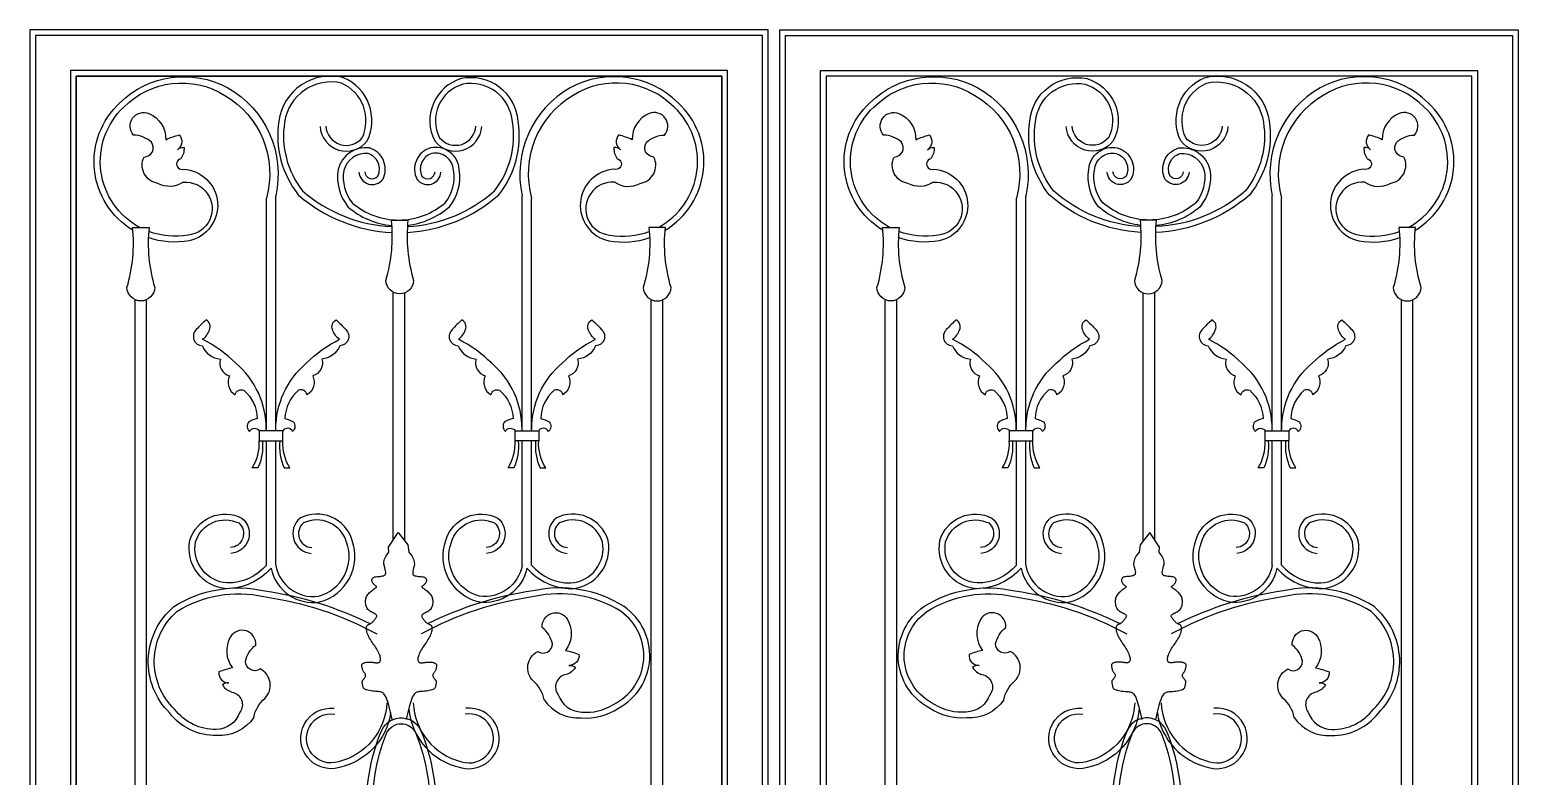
# Model space of a CAD drawing. Header units: metres. Extents: x -3496 to -2216, y 15 to 1915.
# Drawn here: x -3496 to -2216, y 1272 to 1915 of the extents above; entities that cross this region are included whole.
import ezdxf

# ---------------------------------------------------------------- set-up
doc = ezdxf.new("R2010")
doc.units = ezdxf.units.M
for name, color, linetype in [('3', 3, 'Continuous'), ('4', 4, 'Continuous'), ('BH', 3, 'Continuous')]:
    doc.layers.add(name, color=color, linetype=linetype)

msp = doc.modelspace()

# ---------------------------------------------------------------- hatches: boundary and pattern name
at = {"layer": 'BH'}
h = msp.add_hatch(dxfattribs=at)
h.set_pattern_fill('DOTS', scale=100)
h.paths.add_polyline_path([(-3388.33, 1692.82, -0.98), (-3412.18, 1692.82, 0.1), (-3407.36, 1744.49), (-3393.15, 1744.49, 0.1)])
h = msp.add_hatch(dxfattribs=at)
h.set_pattern_fill('DOTS', scale=100)
h.paths.add_polyline_path([(-3165.68, 1698.87, -0.98), (-3189.53, 1698.87, 0.1), (-3184.71, 1750.54), (-3170.5, 1750.54, 0.1)])
h = msp.add_hatch(dxfattribs=at)
h.set_pattern_fill('DOTS', scale=100)
h.paths.add_polyline_path([(-2968.17, 1692.82, 0.98), (-2944.31, 1692.82, -0.1), (-2949.13, 1744.49), (-2963.34, 1744.49, -0.1)])
h = msp.add_hatch(dxfattribs=at)
h.set_pattern_fill('DOTS', scale=100)
h.paths.add_polyline_path([(-2743.33, 1692.82, -0.98), (-2767.18, 1692.82, 0.1), (-2762.36, 1744.49), (-2748.15, 1744.49, 0.1)])
h = msp.add_hatch(dxfattribs=at)
h.set_pattern_fill('DOTS', scale=100)
h.paths.add_polyline_path([(-2545.81, 1698.87, 0.98), (-2521.96, 1698.87, -0.1), (-2526.78, 1750.54), (-2540.99, 1750.54, -0.1)])
h = msp.add_hatch(dxfattribs=at)
h.set_pattern_fill('DOTS', scale=100)
h.paths.add_polyline_path([(-2323.17, 1692.82, 0.98), (-2299.31, 1692.82, -0.1), (-2304.13, 1744.49), (-2318.34, 1744.49, -0.1)])

# ---------------------------------------------------------------- linework, layer by layer
at = {"layer": '3'}
for p, q in [((-3455.75, 1874.59), (-2900.75, 1874.59)), ((-3455.75, 54.59), (-3455.75, 1874.59)), ((-2900.75, 1874.59), (-2900.75, 1220.45)), ((-3292.25, 1569.42), (-3292.25, 1769.64)), ((-3284.25, 1569.42), (-3284.25, 1771.61)), ((-3072.25, 1569.42), (-3072.25, 1771.61)), ((-3064.25, 1569.42), (-3064.25, 1769.64)), ((-2647.25, 1569.42), (-2647.25, 1769.64)), ((-2639.25, 1569.42), (-2639.25, 1771.61)), ((-2427.25, 1569.42), (-2427.25, 1771.61)), ((-2419.25, 1569.42), (-2419.25, 1769.64)), ((-3405.25, 1180.05), (-3405.25, 1681.89)), ((-3395.25, 1179.66), (-3395.25, 1681.9)), ((-3183.25, 1475.31), (-3183.25, 1688.58)), ((-3173.25, 1474.57), (-3173.25, 1687.99)), ((-2961.25, 1239.26), (-2961.25, 1681.9)), ((-2951.25, 1238.1), (-2951.25, 1681.89)), ((-2760.25, 1238.1), (-2760.25, 1681.89)), ((-2750.25, 1239.26), (-2750.25, 1681.9)), ((-2538.25, 1474.57), (-2538.25, 1687.99)), ((-2528.25, 1475.31), (-2528.25, 1688.58)), ((-2316.25, 1179.66), (-2316.25, 1681.9)), ((-2306.25, 1180.05), (-2306.25, 1681.89)), ((-3292.25, 1453.68), (-3292.25, 1560.61)), ((-3284.25, 1453.62), (-3284.25, 1560.61)), ((-3072.25, 1453.62), (-3072.25, 1560.61)), ((-3064.25, 1453.68), (-3064.25, 1560.61)), ((-2647.25, 1453.68), (-2647.25, 1560.61)), ((-2639.25, 1453.62), (-2639.25, 1560.61)), ((-2427.25, 1453.62), (-2427.25, 1560.61)), ((-2419.25, 1453.68), (-2419.25, 1560.61))]:
    msp.add_line(p, q, dxfattribs=at)
for points in [[(-2865.75, 1226.03), (-2865.75, 1909.59), (-3490.75, 1909.59), (-3490.75, 19.59), (-2865.75, 19.59), (-2865.75, 975.55)], [(-2845.75, 1226.03), (-2845.75, 1909.59), (-2220.75, 1909.59), (-2220.75, 19.59), (-2850.75, 19.59)], [(-2895.75, 1226.03), (-2895.75, 1879.59), (-3460.75, 1879.59), (-3460.75, 49.59), (-2895.75, 49.59), (-2895.75, 975.55)], [(-2815.75, 1226.03), (-2815.75, 1879.59), (-2250.75, 1879.59), (-2250.75, 49.59), (-2850.75, 49.59)], [(-3184.14, 1320.8), (-3185.47, 1327.05), (-3186.64, 1331.89), (-3187.66, 1335.53), (-3188.55, 1338.17), (-3189.33, 1340.03), (-3190.01, 1341.3), (-3190.61, 1342.21), (-3191.15, 1342.91), (-3191.66, 1343.46), (-3192.17, 1343.89), (-3192.72, 1344.21), (-3193.33, 1344.45), (-3194.04, 1344.62), (-3194.87, 1344.75), (-3195.86, 1344.87), (-3197.03, 1344.98), (-3198.33, 1345.09), (-3199.72, 1345.22), (-3201.15, 1345.37), (-3202.57, 1345.55), (-3203.92, 1345.76), (-3205.16, 1346.01), (-3206.23, 1346.3), (-3207.09, 1346.65), (-3207.77, 1347.05), (-3208.29, 1347.49), (-3208.67, 1347.96), (-3208.95, 1348.46), (-3209.14, 1348.97), (-3209.28, 1349.51), (-3209.39, 1350.04), (-3209.5, 1350.58), (-3209.6, 1351.11), (-3209.7, 1351.63), (-3209.77, 1352.13), (-3209.83, 1352.6), (-3209.86, 1353.04), (-3209.86, 1353.43), (-3209.83, 1353.78), (-3209.75, 1354.08), (-3209.64, 1354.34), (-3209.5, 1354.57), (-3209.32, 1354.79), (-3209.12, 1355.01), (-3208.89, 1355.24), (-3208.65, 1355.5), (-3208.39, 1355.8), (-3208.11, 1356.15), (-3207.84, 1356.54), (-3207.58, 1356.97), (-3207.34, 1357.42), (-3207.15, 1357.88), (-3207.01, 1358.35), (-3206.94, 1358.81), (-3206.95, 1359.25), (-3207.04, 1359.67), (-3207.22, 1360.07), (-3207.46, 1360.46), (-3207.74, 1360.85), (-3208.05, 1361.24), (-3208.36, 1361.66), (-3208.67, 1362.09), (-3208.96, 1362.56), (-3209.21, 1363.06), (-3209.43, 1363.59), (-3209.6, 1364.14), (-3209.75, 1364.7), (-3209.88, 1365.24), (-3209.97, 1365.77), (-3210.05, 1366.27), (-3210.11, 1366.73), (-3210.16, 1367.13), (-3210.18, 1367.49), (-3210.18, 1367.81), (-3210.13, 1368.09), (-3210.04, 1368.35), (-3209.89, 1368.59), (-3209.68, 1368.81), (-3209.39, 1369.03), (-3209.03, 1369.24), (-3208.6, 1369.45), (-3208.1, 1369.65), (-3207.56, 1369.84), (-3206.97, 1370), (-3206.36, 1370.14), (-3205.72, 1370.25), (-3205.07, 1370.32), (-3204.43, 1370.36), (-3203.78, 1370.36), (-3203.12, 1370.33), (-3202.47, 1370.27), (-3201.8, 1370.19), (-3201.13, 1370.1), (-3200.44, 1370), (-3199.75, 1369.89), (-3199.04, 1369.79), (-3198.33, 1369.7), (-3197.64, 1369.64), (-3196.98, 1369.62), (-3196.35, 1369.67), (-3195.78, 1369.79), (-3195.28, 1370), (-3194.85, 1370.32), (-3194.52, 1370.76), (-3194.29, 1371.31), (-3194.14, 1371.96), (-3194.1, 1372.7), (-3194.14, 1373.52), (-3194.29, 1374.41), (-3194.52, 1375.36), (-3194.85, 1376.36), (-3195.27, 1377.41), (-3195.78, 1378.49), (-3196.36, 1379.59), (-3196.99, 1380.72), (-3197.67, 1381.85), (-3198.39, 1383), (-3199.13, 1384.14), (-3199.89, 1385.28), (-3200.64, 1386.41), (-3201.39, 1387.52), (-3202.11, 1388.63), (-3202.8, 1389.72), (-3203.46, 1390.81), (-3204.06, 1391.9), (-3204.6, 1392.98), (-3205.07, 1394.06), (-3205.47, 1395.13), (-3205.78, 1396.19), (-3206.01, 1397.22), (-3206.15, 1398.19), (-3206.22, 1399.1), (-3206.21, 1399.92), (-3206.11, 1400.64), (-3205.94, 1401.25), (-3205.68, 1401.72), (-3205.36, 1402.09), (-3204.98, 1402.37), (-3204.55, 1402.6), (-3204.09, 1402.78), (-3203.61, 1402.97), (-3203.12, 1403.16), (-3202.63, 1403.4), (-3202.15, 1403.71), (-3201.68, 1404.07), (-3201.22, 1404.48), (-3200.77, 1404.93), (-3200.33, 1405.42), (-3199.89, 1405.93), (-3199.46, 1406.46), (-3199.03, 1407), (-3198.6, 1407.54), (-3198.2, 1408.07), (-3197.85, 1408.6), (-3197.58, 1409.12), (-3197.41, 1409.63), (-3197.38, 1410.11), (-3197.5, 1410.58), (-3197.8, 1411.03), (-3198.3, 1411.45), (-3198.97, 1411.86), (-3199.77, 1412.27), (-3200.65, 1412.7), (-3201.57, 1413.16), (-3202.5, 1413.68), (-3203.39, 1414.25), (-3204.2, 1414.91), (-3204.91, 1415.66), (-3205.49, 1416.48), (-3205.97, 1417.37), (-3206.35, 1418.31), (-3206.63, 1419.28), (-3206.83, 1420.27), (-3206.94, 1421.26), (-3206.98, 1422.25), (-3206.94, 1423.2), (-3206.83, 1424.13), (-3206.65, 1425.04), (-3206.39, 1425.91), (-3206.04, 1426.76), (-3205.61, 1427.59), (-3205.1, 1428.38), (-3204.49, 1429.15), (-3203.8, 1429.89), (-3203.04, 1430.6), (-3202.24, 1431.27), (-3201.44, 1431.9), (-3200.65, 1432.48), (-3199.91, 1433.01), (-3199.23, 1433.49), (-3198.66, 1433.9), (-3198.22, 1434.24), (-3197.89, 1434.53), (-3197.67, 1434.78), (-3197.56, 1434.99), (-3197.55, 1435.19), (-3197.62, 1435.37), (-3197.78, 1435.56), (-3198.01, 1435.77), (-3198.31, 1436), (-3198.66, 1436.26), (-3199.04, 1436.55), (-3199.44, 1436.89), (-3199.85, 1437.27), (-3200.25, 1437.7), (-3200.62, 1438.18), (-3200.95, 1438.72), (-3201.22, 1439.31), (-3201.41, 1439.94), (-3201.51, 1440.59), (-3201.49, 1441.23), (-3201.34, 1441.85), (-3201.03, 1442.41), (-3200.55, 1442.9), (-3199.89, 1443.29), (-3199.02, 1443.57), (-3197.99, 1443.76), (-3196.86, 1443.89), (-3195.68, 1443.99), (-3194.48, 1444.09), (-3193.34, 1444.21), (-3192.29, 1444.39), (-3191.4, 1444.65), (-3190.69, 1445.02), (-3190.17, 1445.52), (-3189.83, 1446.14), (-3189.66, 1446.89), (-3189.64, 1447.78), (-3189.76, 1448.82), (-3190, 1450.01), (-3190.37, 1451.36), (-3190.81, 1452.89), (-3191.13, 1454.63), (-3191.14, 1456.66), (-3190.61, 1459.01), (-3189.34, 1461.75), (-3187.1, 1464.93), (-3187.33, 1469.18), (-3178.88, 1481.86), (-3170.63, 1471.19), (-3169.71, 1464.93), (-3167.18, 1461.75), (-3165.7, 1459.01), (-3165.05, 1456.66), (-3165, 1454.63), (-3165.31, 1452.89), (-3165.74, 1451.36), (-3166.1, 1450.01), (-3166.35, 1448.82), (-3166.47, 1447.78), (-3166.45, 1446.89), (-3166.28, 1446.14), (-3165.94, 1445.52), (-3165.42, 1445.02), (-3164.71, 1444.65), (-3163.82, 1444.39), (-3162.77, 1444.21), (-3161.62, 1444.09), (-3160.43, 1443.99), (-3159.24, 1443.89), (-3158.11, 1443.76), (-3157.09, 1443.57), (-3156.22, 1443.29), (-3155.55, 1442.9), (-3155.08, 1442.41), (-3154.77, 1441.85), (-3154.62, 1441.23), (-3154.6, 1440.59), (-3154.7, 1439.94), (-3154.89, 1439.31), (-3155.16, 1438.72), (-3155.49, 1438.18), (-3155.86, 1437.7), (-3156.26, 1437.27), (-3156.66, 1436.89), (-3157.07, 1436.55), (-3157.45, 1436.26), (-3157.8, 1436), (-3158.1, 1435.77), (-3158.33, 1435.56), (-3158.49, 1435.37), (-3158.56, 1435.19), (-3158.55, 1434.99), (-3158.44, 1434.78), (-3158.22, 1434.53), (-3157.89, 1434.24), (-3157.44, 1433.9), (-3156.87, 1433.49), (-3156.2, 1433.01), (-3155.46, 1432.48), (-3154.67, 1431.9), (-3153.86, 1431.27), (-3153.07, 1430.6), (-3152.31, 1429.89), (-3151.62, 1429.15), (-3151.01, 1428.38), (-3150.49, 1427.59), (-3150.07, 1426.76), (-3149.72, 1425.91), (-3149.46, 1425.04), (-3149.28, 1424.13), (-3149.17, 1423.2), (-3149.13, 1422.25), (-3149.17, 1421.26), (-3149.28, 1420.27), (-3149.47, 1419.28), (-3149.76, 1418.31), (-3150.14, 1417.37), (-3150.62, 1416.48), (-3151.2, 1415.66), (-3151.9, 1414.91), (-3152.72, 1414.25), (-3153.61, 1413.68), (-3154.54, 1413.16), (-3155.46, 1412.7), (-3156.34, 1412.27), (-3157.14, 1411.86), (-3157.81, 1411.45), (-3158.31, 1411.03), (-3158.61, 1410.58), (-3158.73, 1410.11), (-3158.7, 1409.63), (-3158.53, 1409.12), (-3158.26, 1408.6), (-3157.91, 1408.07), (-3157.51, 1407.54), (-3157.08, 1407), (-3156.65, 1406.46), (-3156.21, 1405.93), (-3155.78, 1405.42), (-3155.33, 1404.93), (-3154.89, 1404.48), (-3154.43, 1404.07), (-3153.96, 1403.71), (-3153.48, 1403.4), (-3152.99, 1403.16), (-3152.5, 1402.97), (-3152.02, 1402.78), (-3151.56, 1402.6), (-3151.13, 1402.37), (-3150.75, 1402.09), (-3150.42, 1401.72), (-3150.17, 1401.25), (-3149.99, 1400.64), (-3149.9, 1399.92), (-3149.89, 1399.1), (-3149.95, 1398.19), (-3150.1, 1397.22), (-3150.33, 1396.19), (-3150.64, 1395.13), (-3151.03, 1394.06), (-3151.51, 1392.98), (-3152.05, 1391.9), (-3152.65, 1390.81), (-3153.3, 1389.72), (-3154, 1388.63), (-3154.72, 1387.52), (-3155.47, 1386.41), (-3156.22, 1385.28), (-3156.97, 1384.14), (-3157.72, 1383), (-3158.43, 1381.85), (-3159.12, 1380.72), (-3159.75, 1379.59), (-3160.33, 1378.49), (-3160.83, 1377.41), (-3161.26, 1376.36), (-3161.59, 1375.36), (-3161.82, 1374.41), (-3161.96, 1373.52), (-3162.01, 1372.7), (-3161.96, 1371.96), (-3161.82, 1371.31), (-3161.59, 1370.76), (-3161.26, 1370.32), (-3160.83, 1370), (-3160.33, 1369.79), (-3159.76, 1369.67), (-3159.13, 1369.62), (-3158.47, 1369.64), (-3157.77, 1369.7), (-3157.07, 1369.79), (-3156.36, 1369.89), (-3155.66, 1370), (-3154.98, 1370.1), (-3154.31, 1370.19), (-3153.64, 1370.27), (-3152.98, 1370.33), (-3152.33, 1370.36), (-3151.68, 1370.36), (-3151.03, 1370.32), (-3150.39, 1370.25), (-3149.75, 1370.14), (-3149.14, 1370), (-3148.55, 1369.84), (-3148, 1369.65), (-3147.51, 1369.45), (-3147.08, 1369.24), (-3146.71, 1369.03), (-3146.43, 1368.81), (-3146.22, 1368.59), (-3146.07, 1368.35), (-3145.98, 1368.09), (-3145.93, 1367.81), (-3145.92, 1367.49), (-3145.95, 1367.13), (-3145.99, 1366.73), (-3146.06, 1366.27), (-3146.13, 1365.77), (-3146.23, 1365.24), (-3146.35, 1364.7), (-3146.5, 1364.14), (-3146.68, 1363.59), (-3146.9, 1363.06), (-3147.15, 1362.56), (-3147.43, 1362.09), (-3147.74, 1361.66), (-3148.06, 1361.24), (-3148.37, 1360.85), (-3148.65, 1360.46), (-3148.89, 1360.07), (-3149.06, 1359.67), (-3149.16, 1359.25), (-3149.17, 1358.81), (-3149.1, 1358.35), (-3148.96, 1357.88), (-3148.77, 1357.42), (-3148.53, 1356.97), (-3148.27, 1356.54), (-3148, 1356.15), (-3147.72, 1355.8), (-3147.46, 1355.5), (-3147.21, 1355.24), (-3146.99, 1355.01), (-3146.79, 1354.79), (-3146.61, 1354.57), (-3146.47, 1354.34), (-3146.36, 1354.08), (-3146.28, 1353.78), (-3146.25, 1353.43), (-3146.25, 1353.04), (-3146.28, 1352.6), (-3146.34, 1352.13), (-3146.41, 1351.63), (-3146.5, 1351.11), (-3146.61, 1350.58), (-3146.71, 1350.04), (-3146.83, 1349.51), (-3146.97, 1348.97), (-3147.16, 1348.46), (-3147.43, 1347.96), (-3147.82, 1347.49), (-3148.33, 1347.05), (-3149.01, 1346.65), (-3149.88, 1346.3), (-3150.95, 1346.01), (-3152.19, 1345.76), (-3153.54, 1345.55), (-3154.96, 1345.37), (-3156.39, 1345.22), (-3157.78, 1345.09), (-3159.08, 1344.98), (-3160.25, 1344.87), (-3161.24, 1344.75), (-3162.07, 1344.62), (-3162.78, 1344.45), (-3163.39, 1344.21), (-3163.93, 1343.89), (-3164.45, 1343.46), (-3164.96, 1342.91), (-3165.5, 1342.21), (-3166.1, 1341.3), (-3166.78, 1340.03), (-3167.56, 1338.17), (-3168.45, 1335.53), (-3169.47, 1331.89), (-3170.64, 1327.05), (-3171.97, 1320.8)], [(-2527.36, 1320.8), (-2526.02, 1327.05), (-2524.85, 1331.89), (-2523.83, 1335.53), (-2522.94, 1338.17), (-2522.17, 1340.03), (-2521.49, 1341.3), (-2520.89, 1342.21), (-2520.34, 1342.91), (-2519.83, 1343.46), (-2519.32, 1343.89), (-2518.77, 1344.21), (-2518.16, 1344.45), (-2517.45, 1344.62), (-2516.62, 1344.75), (-2515.63, 1344.87), (-2514.47, 1344.98), (-2513.16, 1345.09), (-2511.77, 1345.22), (-2510.34, 1345.37), (-2508.93, 1345.55), (-2507.57, 1345.76), (-2506.34, 1346.01), (-2505.27, 1346.3), (-2504.4, 1346.65), (-2503.72, 1347.05), (-2503.2, 1347.49), (-2502.82, 1347.96), (-2502.54, 1348.46), (-2502.35, 1348.97), (-2502.21, 1349.51), (-2502.1, 1350.04), (-2501.99, 1350.58), (-2501.89, 1351.11), (-2501.8, 1351.63), (-2501.72, 1352.13), (-2501.66, 1352.6), (-2501.63, 1353.04), (-2501.63, 1353.43), (-2501.67, 1353.78), (-2501.74, 1354.08), (-2501.85, 1354.34), (-2502, 1354.57), (-2502.17, 1354.79), (-2502.37, 1355.01), (-2502.6, 1355.24), (-2502.84, 1355.5), (-2503.11, 1355.8), (-2503.38, 1356.15), (-2503.65, 1356.54), (-2503.92, 1356.97), (-2504.15, 1357.42), (-2504.34, 1357.88), (-2504.48, 1358.35), (-2504.55, 1358.81), (-2504.55, 1359.25), (-2504.45, 1359.67), (-2504.27, 1360.07), (-2504.03, 1360.46), (-2503.75, 1360.85), (-2503.45, 1361.24), (-2503.13, 1361.66), (-2502.82, 1362.09), (-2502.53, 1362.56), (-2502.28, 1363.06), (-2502.07, 1363.59), (-2501.89, 1364.14), (-2501.74, 1364.7), (-2501.62, 1365.24), (-2501.52, 1365.77), (-2501.44, 1366.27), (-2501.38, 1366.73), (-2501.33, 1367.13), (-2501.31, 1367.49), (-2501.32, 1367.81), (-2501.36, 1368.09), (-2501.45, 1368.35), (-2501.6, 1368.59), (-2501.81, 1368.81), (-2502.1, 1369.03), (-2502.46, 1369.24), (-2502.89, 1369.45), (-2503.39, 1369.65), (-2503.93, 1369.84), (-2504.52, 1370), (-2505.14, 1370.14), (-2505.77, 1370.25), (-2506.42, 1370.32), (-2507.07, 1370.36), (-2507.72, 1370.36), (-2508.37, 1370.33), (-2509.03, 1370.27), (-2509.69, 1370.19), (-2510.37, 1370.1), (-2511.05, 1370), (-2511.74, 1369.89), (-2512.45, 1369.79), (-2513.16, 1369.7), (-2513.85, 1369.64), (-2514.52, 1369.62), (-2515.14, 1369.67), (-2515.71, 1369.79), (-2516.22, 1370), (-2516.64, 1370.32), (-2516.97, 1370.76), (-2517.21, 1371.31), (-2517.35, 1371.96), (-2517.4, 1372.7), (-2517.35, 1373.52), (-2517.21, 1374.41), (-2516.97, 1375.36), (-2516.64, 1376.36), (-2516.22, 1377.41), (-2515.71, 1378.49), (-2515.14, 1379.59), (-2514.5, 1380.72), (-2513.82, 1381.85), (-2513.1, 1383), (-2512.36, 1384.14), (-2511.6, 1385.28), (-2510.85, 1386.41), (-2510.11, 1387.52), (-2509.38, 1388.63), (-2508.69, 1389.72), (-2508.03, 1390.81), (-2507.43, 1391.9), (-2506.89, 1392.98), (-2506.42, 1394.06), (-2506.03, 1395.13), (-2505.72, 1396.19), (-2505.49, 1397.22), (-2505.34, 1398.19), (-2505.27, 1399.1), (-2505.28, 1399.92), (-2505.38, 1400.64), (-2505.55, 1401.25), (-2505.81, 1401.72), (-2506.13, 1402.09), (-2506.51, 1402.37), (-2506.94, 1402.6), (-2507.4, 1402.78), (-2507.88, 1402.97), (-2508.37, 1403.16), (-2508.86, 1403.4), (-2509.34, 1403.71), (-2509.81, 1404.07), (-2510.27, 1404.48), (-2510.72, 1404.93), (-2511.16, 1405.42), (-2511.6, 1405.93), (-2512.03, 1406.46), (-2512.46, 1407), (-2512.89, 1407.54), (-2513.29, 1408.07), (-2513.64, 1408.6), (-2513.91, 1409.12), (-2514.08, 1409.63), (-2514.12, 1410.11), (-2514, 1410.58), (-2513.69, 1411.03), (-2513.19, 1411.45), (-2512.52, 1411.86), (-2511.73, 1412.27), (-2510.85, 1412.7), (-2509.92, 1413.16), (-2508.99, 1413.68), (-2508.1, 1414.25), (-2507.29, 1414.91), (-2506.59, 1415.66), (-2506, 1416.48), (-2505.52, 1417.37), (-2505.14, 1418.31), (-2504.86, 1419.28), (-2504.66, 1420.27), (-2504.55, 1421.26), (-2504.52, 1422.25), (-2504.55, 1423.2), (-2504.66, 1424.13), (-2504.84, 1425.04), (-2505.11, 1425.91), (-2505.45, 1426.76), (-2505.88, 1427.59), (-2506.39, 1428.38), (-2507, 1429.15), (-2507.69, 1429.89), (-2508.45, 1430.6), (-2509.25, 1431.27), (-2510.05, 1431.9), (-2510.84, 1432.48), (-2511.59, 1433.01), (-2512.26, 1433.49), (-2512.83, 1433.9), (-2513.28, 1434.24), (-2513.61, 1434.53), (-2513.82, 1434.78), (-2513.93, 1434.99), (-2513.95, 1435.19), (-2513.87, 1435.37), (-2513.71, 1435.56), (-2513.48, 1435.77), (-2513.18, 1436), (-2512.84, 1436.26), (-2512.45, 1436.55), (-2512.05, 1436.89), (-2511.64, 1437.27), (-2511.24, 1437.7), (-2510.87, 1438.18), (-2510.54, 1438.72), (-2510.28, 1439.31), (-2510.08, 1439.94), (-2509.99, 1440.59), (-2510, 1441.23), (-2510.16, 1441.85), (-2510.46, 1442.41), (-2510.94, 1442.9), (-2511.61, 1443.29), (-2512.47, 1443.57), (-2513.5, 1443.76), (-2514.63, 1443.89), (-2515.82, 1443.99), (-2517.01, 1444.09), (-2518.15, 1444.21), (-2519.2, 1444.39), (-2520.1, 1444.65), (-2520.8, 1445.02), (-2521.32, 1445.52), (-2521.66, 1446.14), (-2521.83, 1446.89), (-2521.86, 1447.78), (-2521.74, 1448.82), (-2521.49, 1450.01), (-2521.12, 1451.36), (-2520.69, 1452.89), (-2520.36, 1454.63), (-2520.35, 1456.66), (-2520.88, 1459.01), (-2522.16, 1461.75), (-2524.4, 1464.93), (-2524.16, 1469.18), (-2532.61, 1481.86), (-2540.86, 1471.19), (-2541.78, 1464.93), (-2544.32, 1461.75), (-2545.79, 1459.01), (-2546.44, 1456.66), (-2546.49, 1454.63), (-2546.19, 1452.89), (-2545.75, 1451.36), (-2545.39, 1450.01), (-2545.14, 1448.82), (-2545.02, 1447.78), (-2545.04, 1446.89), (-2545.22, 1446.14), (-2545.56, 1445.52), (-2546.07, 1445.02), (-2546.78, 1444.65), (-2547.68, 1444.39), (-2548.72, 1444.21), (-2549.87, 1444.09), (-2551.06, 1443.99), (-2552.25, 1443.89), (-2553.38, 1443.76), (-2554.4, 1443.57), (-2555.27, 1443.29), (-2555.94, 1442.9), (-2556.41, 1442.41), (-2556.72, 1441.85), (-2556.87, 1441.23), (-2556.89, 1440.59), (-2556.79, 1439.94), (-2556.6, 1439.31), (-2556.33, 1438.72), (-2556, 1438.18), (-2555.63, 1437.7), (-2555.24, 1437.27), (-2554.83, 1436.89), (-2554.42, 1436.55), (-2554.04, 1436.26), (-2553.69, 1436), (-2553.39, 1435.77), (-2553.16, 1435.56), (-2553.01, 1435.37), (-2552.93, 1435.19), (-2552.94, 1434.99), (-2553.05, 1434.78), (-2553.27, 1434.53), (-2553.6, 1434.24), (-2554.05, 1433.9), (-2554.62, 1433.49), (-2555.29, 1433.01), (-2556.03, 1432.48), (-2556.82, 1431.9), (-2557.63, 1431.27), (-2558.42, 1430.6), (-2559.18, 1429.89), (-2559.88, 1429.15), (-2560.48, 1428.38), (-2561, 1427.59), (-2561.43, 1426.76), (-2561.77, 1425.91), (-2562.03, 1425.04), (-2562.22, 1424.13), (-2562.32, 1423.2), (-2562.36, 1422.25), (-2562.32, 1421.26), (-2562.21, 1420.27), (-2562.02, 1419.28), (-2561.73, 1418.31), (-2561.36, 1417.37), (-2560.88, 1416.48), (-2560.29, 1415.66), (-2559.59, 1414.91), (-2558.78, 1414.25), (-2557.89, 1413.68), (-2556.96, 1413.16), (-2556.03, 1412.7), (-2555.15, 1412.27), (-2554.35, 1411.86), (-2553.69, 1411.45), (-2553.18, 1411.03), (-2552.88, 1410.58), (-2552.76, 1410.11), (-2552.8, 1409.63), (-2552.96, 1409.12), (-2553.23, 1408.6), (-2553.58, 1408.07), (-2553.98, 1407.54), (-2554.41, 1407), (-2554.84, 1406.46), (-2555.28, 1405.93), (-2555.72, 1405.42), (-2556.16, 1404.93), (-2556.61, 1404.48), (-2557.06, 1404.07), (-2557.53, 1403.71), (-2558.01, 1403.4), (-2558.5, 1403.16), (-2558.99, 1402.97), (-2559.48, 1402.78), (-2559.94, 1402.6), (-2560.36, 1402.37), (-2560.74, 1402.09), (-2561.07, 1401.72), (-2561.32, 1401.25), (-2561.5, 1400.64), (-2561.59, 1399.92), (-2561.61, 1399.1), (-2561.54, 1398.19), (-2561.39, 1397.22), (-2561.16, 1396.19), (-2560.85, 1395.13), (-2560.46, 1394.06), (-2559.99, 1392.98), (-2559.44, 1391.9), (-2558.84, 1390.81), (-2558.19, 1389.72), (-2557.49, 1388.63), (-2556.77, 1387.52), (-2556.03, 1386.41), (-2555.27, 1385.28), (-2554.52, 1384.14), (-2553.78, 1383), (-2553.06, 1381.85), (-2552.38, 1380.72), (-2551.74, 1379.59), (-2551.16, 1378.49), (-2550.66, 1377.41), (-2550.24, 1376.36), (-2549.91, 1375.36), (-2549.67, 1374.41), (-2549.53, 1373.52), (-2549.48, 1372.7), (-2549.53, 1371.96), (-2549.67, 1371.31), (-2549.91, 1370.76), (-2550.24, 1370.32), (-2550.66, 1370), (-2551.16, 1369.79), (-2551.73, 1369.67), (-2552.36, 1369.62), (-2553.03, 1369.64), (-2553.72, 1369.7), (-2554.43, 1369.79), (-2555.13, 1369.89), (-2555.83, 1370), (-2556.51, 1370.1), (-2557.18, 1370.19), (-2557.85, 1370.27), (-2558.51, 1370.33), (-2559.16, 1370.36), (-2559.81, 1370.36), (-2560.46, 1370.32), (-2561.1, 1370.25), (-2561.74, 1370.14), (-2562.36, 1370), (-2562.94, 1369.84), (-2563.49, 1369.65), (-2563.98, 1369.45), (-2564.42, 1369.24), (-2564.78, 1369.03), (-2565.06, 1368.81), (-2565.28, 1368.59), (-2565.42, 1368.35), (-2565.52, 1368.09), (-2565.56, 1367.81), (-2565.57, 1367.49), (-2565.54, 1367.13), (-2565.5, 1366.73), (-2565.44, 1366.27), (-2565.36, 1365.77), (-2565.26, 1365.24), (-2565.14, 1364.7), (-2564.99, 1364.14), (-2564.81, 1363.59), (-2564.6, 1363.06), (-2564.35, 1362.56), (-2564.06, 1362.09), (-2563.75, 1361.66), (-2563.43, 1361.24), (-2563.12, 1360.85), (-2562.84, 1360.46), (-2562.6, 1360.07), (-2562.43, 1359.67), (-2562.33, 1359.25), (-2562.32, 1358.81), (-2562.39, 1358.35), (-2562.53, 1357.88), (-2562.73, 1357.42), (-2562.96, 1356.97), (-2563.22, 1356.54), (-2563.5, 1356.15), (-2563.77, 1355.8), (-2564.03, 1355.5), (-2564.28, 1355.24), (-2564.5, 1355.01), (-2564.71, 1354.79), (-2564.88, 1354.57), (-2565.03, 1354.34), (-2565.14, 1354.08), (-2565.21, 1353.78), (-2565.24, 1353.43), (-2565.24, 1353.04), (-2565.21, 1352.6), (-2565.16, 1352.13), (-2565.08, 1351.63), (-2564.99, 1351.11), (-2564.89, 1350.58), (-2564.78, 1350.04), (-2564.67, 1349.51), (-2564.53, 1348.97), (-2564.33, 1348.46), (-2564.06, 1347.96), (-2563.68, 1347.49), (-2563.16, 1347.05), (-2562.48, 1346.65), (-2561.61, 1346.3), (-2560.54, 1346.01), (-2559.3, 1345.76), (-2557.95, 1345.55), (-2556.54, 1345.37), (-2555.11, 1345.22), (-2553.71, 1345.09), (-2552.41, 1344.98), (-2551.24, 1344.87), (-2550.25, 1344.75), (-2549.42, 1344.62), (-2548.71, 1344.45), (-2548.1, 1344.21), (-2547.56, 1343.89), (-2547.04, 1343.46), (-2546.53, 1342.91), (-2545.99, 1342.21), (-2545.39, 1341.3), (-2544.71, 1340.03), (-2543.94, 1338.17), (-2543.05, 1335.53), (-2542.03, 1331.89), (-2540.86, 1327.05), (-2539.52, 1320.8)]]:
    msp.add_lwpolyline(points, dxfattribs=at)
for points in [[(-3407.1, 1742.02, -0.5), (-3418.27, 1851.68, -0.33), (-3325.43, 1864.58, -0.33), (-3284.25, 1771.61)], [(-3246.14, 1831.18, 0.69), (-3205.63, 1818.92, 0.43), (-3225.95, 1873.33, 0.45), (-3281.52, 1835.85, 0.21), (-3264.8, 1772.46, 0.17), (-3183.96, 1740.08, 0.17)], [(-3241.15, 1831.52, 0.68), (-3209.9, 1821.57, 0.42), (-3227.56, 1868.58, 0.44), (-3276.58, 1835.1, 0.21), (-3261.17, 1775.94, 0.17), (-3184.21, 1745.1, 0.17)], [(-3171.25, 1740.18, 0.17), (-3092.47, 1772.46, 0.21), (-3075.74, 1835.85, 0.45), (-3124.68, 1872.49, 0.47), (-3147.54, 1818.92, 0.69), (-3107.03, 1831.18)], [(-2949.39, 1742.02, 0.5), (-2938.22, 1851.68, 0.33), (-3031.06, 1864.58, 0.33), (-3072.25, 1771.61)], [(-2762.1, 1742.02, -0.5), (-2773.27, 1851.68, -0.33), (-2680.43, 1864.58, -0.33), (-2639.25, 1771.61)], [(-2540.24, 1740.18, -0.17), (-2619.02, 1772.46, -0.21), (-2635.75, 1835.85, -0.45), (-2586.81, 1872.49, -0.47), (-2563.95, 1818.92, -0.69), (-2604.46, 1831.18)], [(-2465.36, 1831.18, -0.69), (-2505.87, 1818.92, -0.43), (-2485.55, 1873.33, -0.45), (-2429.97, 1835.85, -0.21), (-2446.7, 1772.46, -0.17), (-2527.53, 1740.08, -0.17)], [(-2470.34, 1831.52, -0.68), (-2501.59, 1821.57, -0.42), (-2483.94, 1868.58, -0.44), (-2434.91, 1835.1, -0.21), (-2450.32, 1775.94, -0.17), (-2527.28, 1745.1, -0.17)], [(-2304.39, 1742.02, 0.5), (-2293.22, 1851.68, 0.33), (-2386.06, 1864.58, 0.33), (-2427.25, 1771.61)], [(-3401.37, 1744.49, -0.51), (-3414.91, 1847.97, -0.35), (-3328.07, 1858.13, -0.34), (-3292.25, 1769.64)], [(-3170.99, 1745.21, 0.17), (-3096.09, 1775.94, 0.21), (-3080.71, 1835.23, 0.45), (-3123.47, 1867.63, 0.47), (-3143.31, 1821.63, 0.68), (-3112.02, 1831.52)], [(-2955.13, 1744.49, 0.51), (-2941.58, 1847.97, 0.35), (-3028.43, 1858.13, 0.34), (-3064.25, 1769.64)], [(-2756.37, 1744.49, -0.51), (-2769.91, 1847.97, -0.35), (-2683.07, 1858.13, -0.34), (-2647.25, 1769.64)], [(-2540.5, 1745.21, -0.17), (-2615.4, 1775.94, -0.21), (-2630.78, 1835.23, -0.45), (-2588.02, 1867.63, -0.47), (-2568.18, 1821.63, -0.68), (-2599.47, 1831.52)], [(-2310.13, 1744.49, 0.51), (-2296.58, 1847.97, 0.35), (-2383.43, 1858.13, 0.34), (-2419.25, 1769.64)], [(-3363.81, 1783.26, -0.28), (-3385.56, 1782.31, -0.51), (-3397.44, 1805.04, 0.62), (-3391.21, 1817.86, 0.18), (-3406.47, 1823.9, -0.8), (-3393.27, 1842.44, -0.31), (-3378.8, 1819.93, -0.05), (-3367.33, 1824.01, -0.46), (-3368.65, 1811.36, -0.22), (-3363.1, 1813.24, -0.18), (-3365.98, 1803.52, 1.02), (-3363.53, 1794.59)], [(-2992.68, 1783.26, 0.28), (-2970.94, 1782.31, 0.51), (-2959.06, 1805.04, -0.62), (-2965.28, 1817.86, -0.18), (-2950.03, 1823.9, 0.8), (-2963.22, 1842.44, 0.31), (-2977.69, 1819.93, 0.05), (-2989.17, 1824.01, 0.46), (-2987.84, 1811.36, 0.22), (-2993.39, 1813.24, 0.18), (-2990.52, 1803.52, -1.02), (-2992.97, 1794.59)], [(-2718.81, 1783.26, -0.28), (-2740.56, 1782.31, -0.51), (-2752.44, 1805.04, 0.62), (-2746.21, 1817.86, 0.18), (-2761.47, 1823.9, -0.8), (-2748.27, 1842.44, -0.31), (-2733.8, 1819.93, -0.05), (-2722.33, 1824.01, -0.46), (-2723.65, 1811.36, -0.22), (-2718.1, 1813.24, -0.18), (-2720.98, 1803.52, 1.02), (-2718.53, 1794.59)], [(-2347.68, 1783.26, 0.28), (-2325.94, 1782.31, 0.51), (-2314.06, 1805.04, -0.62), (-2320.28, 1817.86, -0.18), (-2305.03, 1823.9, 0.8), (-2318.22, 1842.44, 0.31), (-2332.69, 1819.93, 0.05), (-2344.17, 1824.01, 0.46), (-2342.84, 1811.36, 0.22), (-2348.39, 1813.24, 0.18), (-2345.52, 1803.52, -1.02), (-2347.97, 1794.59)], [(-3212.69, 1792, 0.69), (-3192.16, 1785.78, 0.47), (-3203.74, 1812.93, 0.38), (-3230.62, 1794.36, 0.21), (-3222.14, 1762.24, 0.16), (-3184.28, 1746.04, 0.16)], [(-3207.7, 1792.33, 0.67), (-3196.39, 1788.51, 0.45), (-3204.76, 1808.01, 0.37), (-3225.72, 1793.35, 0.21), (-3218.52, 1765.72, 0.18), (-3178.48, 1750.78, 0.18), (-3138.45, 1765.72, 0.21), (-3131.32, 1793.75, 0.45), (-3149.94, 1808.07, 0.46), (-3158.5, 1788.51, 0.67), (-3147.19, 1792.33, 0.67)], [(-3170.92, 1746.22, 0.15), (-3134.83, 1762.24, 0.21), (-3126.35, 1794.36, 0.45), (-3151.15, 1812.93, 0.47), (-3162.73, 1785.78, 0.69), (-3142.2, 1792)], [(-2540.58, 1746.22, -0.15), (-2576.67, 1762.24, -0.21), (-2585.14, 1794.36, -0.45), (-2560.34, 1812.93, -0.47), (-2548.76, 1785.78, -0.69), (-2569.29, 1792)], [(-2503.79, 1792.33, -0.67), (-2515.1, 1788.51, -0.45), (-2506.73, 1808.01, -0.37), (-2485.77, 1793.35, -0.21), (-2492.97, 1765.72, -0.18), (-2533.01, 1750.78, -0.18), (-2573.04, 1765.72, -0.21), (-2580.17, 1793.75, -0.45), (-2561.56, 1808.07, -0.46), (-2552.99, 1788.51, -0.67), (-2564.3, 1792.33, -0.67)], [(-2498.8, 1792, -0.69), (-2519.33, 1785.78, -0.47), (-2507.75, 1812.93, -0.38), (-2480.87, 1794.36, -0.21), (-2489.35, 1762.24, -0.16), (-2527.21, 1746.04, -0.16)], [(-3363.53, 1794.59, -0.87), (-3358.64, 1732.93, -0.13), (-3393.84, 1735.73, -0.13)], [(-2992.97, 1794.59, 0.87), (-2997.85, 1732.93, 0.13), (-2962.65, 1735.73, 0.13)], [(-2718.53, 1794.59, -0.87), (-2713.64, 1732.93, -0.13), (-2748.84, 1735.73, -0.13)], [(-2347.97, 1794.59, 0.87), (-2352.85, 1732.93, 0.13), (-2317.65, 1735.73, 0.13)], [(-3363.81, 1783.26, -1), (-3359.64, 1737.83, -0.13), (-3393.5, 1740.92, -0.13)], [(-2992.68, 1783.26, 1), (-2996.85, 1737.83, 0.13), (-2962.99, 1740.92, 0.13)], [(-2718.81, 1783.26, -1), (-2714.64, 1737.83, -0.13), (-2748.5, 1740.92, -0.13)], [(-2347.68, 1783.26, 1), (-2351.85, 1737.83, 0.13), (-2317.99, 1740.92, 0.13)], [(-3292.36, 1570.59, 0.22), (-3318.49, 1627.53, 0.08), (-3347.13, 1648.15, 0.16), (-3341.22, 1656.12, 0.4), (-3344.1, 1664.83, 0.03), (-3352.56, 1656.44, 0.67), (-3347.35, 1642.59, 0.28), (-3331.86, 1631.12, 0.42), (-3324, 1616.56, 0.39), (-3319.01, 1600.21, -0.52), (-3311.67, 1604.23, -0.21), (-3300.16, 1580.01, 0.05), (-3307.37, 1577.17, 0.41), (-3306.73, 1568.86, -0.57), (-3298.38, 1569.42)], [(-3284.11, 1570.59, -0.22), (-3257.98, 1627.53, -0.08), (-3229.33, 1648.15, -0.16), (-3235.25, 1656.12, -0.4), (-3232.37, 1664.83, -0.03), (-3223.91, 1656.44, -0.67), (-3229.12, 1642.59, -0.28), (-3244.61, 1631.12, -0.42), (-3252.46, 1616.56, -0.39), (-3257.46, 1600.21, 0.52), (-3264.79, 1604.23, 0.21), (-3276.3, 1580.01, -0.05), (-3269.1, 1577.17, -0.41), (-3269.74, 1568.86, 0.57), (-3278.09, 1569.42)], [(-3072.38, 1570.59, 0.22), (-3098.51, 1627.53, 0.08), (-3127.16, 1648.15, 0.16), (-3121.24, 1656.12, 0.4), (-3124.12, 1664.83, 0.03), (-3132.58, 1656.44, 0.67), (-3127.37, 1642.59, 0.28), (-3111.88, 1631.12, 0.42), (-3104.03, 1616.56, 0.39), (-3099.03, 1600.21, -0.52), (-3091.7, 1604.23, -0.21), (-3080.19, 1580.01, 0.05), (-3087.4, 1577.17, 0.41), (-3086.75, 1568.86, -0.57), (-3078.4, 1569.42)], [(-3064.13, 1570.59, -0.22), (-3038, 1627.53, -0.08), (-3009.36, 1648.15, -0.16), (-3015.27, 1656.12, -0.4), (-3012.39, 1664.83, -0.03), (-3003.93, 1656.44, -0.67), (-3009.14, 1642.59, -0.28), (-3024.64, 1631.12, -0.42), (-3032.49, 1616.56, -0.39), (-3037.48, 1600.21, 0.52), (-3044.82, 1604.23, 0.21), (-3056.33, 1580.01, -0.05), (-3049.12, 1577.17, -0.41), (-3049.76, 1568.86, 0.57), (-3058.12, 1569.42)], [(-2647.36, 1570.59, 0.22), (-2673.49, 1627.53, 0.08), (-2702.13, 1648.15, 0.16), (-2696.22, 1656.12, 0.4), (-2699.1, 1664.83, 0.03), (-2707.56, 1656.44, 0.67), (-2702.35, 1642.59, 0.28), (-2686.86, 1631.12, 0.42), (-2679, 1616.56, 0.39), (-2674.01, 1600.21, -0.52), (-2666.67, 1604.23, -0.21), (-2655.16, 1580.01, 0.05), (-2662.37, 1577.17, 0.41), (-2661.73, 1568.86, -0.57), (-2653.38, 1569.42)], [(-2639.11, 1570.59, -0.22), (-2612.98, 1627.53, -0.08), (-2584.33, 1648.15, -0.16), (-2590.25, 1656.12, -0.4), (-2587.37, 1664.83, -0.03), (-2578.91, 1656.44, -0.67), (-2584.12, 1642.59, -0.28), (-2599.61, 1631.12, -0.42), (-2607.46, 1616.56, -0.39), (-2612.46, 1600.21, 0.52), (-2619.79, 1604.23, 0.21), (-2631.3, 1580.01, -0.05), (-2624.1, 1577.17, -0.41), (-2624.74, 1568.86, 0.57), (-2633.09, 1569.42)], [(-2427.38, 1570.59, 0.22), (-2453.51, 1627.53, 0.08), (-2482.16, 1648.15, 0.16), (-2476.24, 1656.12, 0.4), (-2479.12, 1664.83, 0.03), (-2487.58, 1656.44, 0.67), (-2482.37, 1642.59, 0.28), (-2466.88, 1631.12, 0.42), (-2459.03, 1616.56, 0.39), (-2454.03, 1600.21, -0.52), (-2446.7, 1604.23, -0.21), (-2435.19, 1580.01, 0.05), (-2442.4, 1577.17, 0.41), (-2441.75, 1568.86, -0.57), (-2433.4, 1569.42)], [(-2419.13, 1570.59, -0.22), (-2393, 1627.53, -0.08), (-2364.36, 1648.15, -0.16), (-2370.27, 1656.12, -0.4), (-2367.39, 1664.83, -0.03), (-2358.93, 1656.44, -0.67), (-2364.14, 1642.59, -0.28), (-2379.64, 1631.12, -0.42), (-2387.49, 1616.56, -0.39), (-2392.48, 1600.21, 0.52), (-2399.82, 1604.23, 0.21), (-2411.33, 1580.01, -0.05), (-2404.12, 1577.17, -0.41), (-2404.76, 1568.86, 0.57), (-2413.12, 1569.42)], [(-3295.73, 1560.61, -0.13), (-3299.56, 1537.36), (-3304.45, 1537.36, 0.15), (-3298.38, 1560.61, 0.15)], [(-3280.74, 1560.61, 0.13), (-3276.91, 1537.36), (-3272.02, 1537.36, -0.15), (-3278.09, 1560.61, -0.15)], [(-3075.75, 1560.61, -0.13), (-3079.58, 1537.36), (-3084.47, 1537.36, 0.15), (-3078.4, 1560.61, 0.15)], [(-3060.76, 1560.61, 0.13), (-3056.93, 1537.36), (-3052.04, 1537.36, -0.15), (-3058.12, 1560.61, -0.15)], [(-2650.73, 1560.61, -0.13), (-2654.56, 1537.36), (-2659.45, 1537.36, 0.15), (-2653.38, 1560.61, 0.15)], [(-2635.74, 1560.61, 0.13), (-2631.91, 1537.36), (-2627.02, 1537.36, -0.15), (-2633.09, 1560.61, -0.15)], [(-2430.75, 1560.61, -0.13), (-2434.58, 1537.36), (-2439.47, 1537.36, 0.15), (-2433.4, 1560.61, 0.15)], [(-2415.76, 1560.61, 0.13), (-2411.93, 1537.36), (-2407.04, 1537.36, -0.15), (-2413.12, 1560.61, -0.15)], [(-3288.27, 1451.09, -0.21), (-3326.54, 1433.41, -0.45), (-3358.03, 1474.97, -0.47), (-3313.31, 1494.25, -0.68), (-3322.93, 1463.84)], [(-3288.27, 1451.09, 0.4), (-3246.48, 1422.07, 0.44), (-3218.52, 1474.97, 0.47), (-3263.23, 1494.25, 0.68), (-3253.62, 1463.84)], [(-3068.22, 1451.09, -0.4), (-3110.01, 1422.07, -0.44), (-3137.97, 1474.97, -0.47), (-3093.26, 1494.25, -0.68), (-3102.87, 1463.84)], [(-3068.22, 1451.09, 0.21), (-3029.95, 1433.41, 0.45), (-2998.46, 1474.97, 0.47), (-3043.18, 1494.25, 0.68), (-3033.56, 1463.84)], [(-2643.27, 1451.09, -0.21), (-2681.54, 1433.41, -0.45), (-2713.03, 1474.97, -0.47), (-2668.31, 1494.25, -0.68), (-2677.93, 1463.84)], [(-2643.27, 1451.09, 0.4), (-2601.48, 1422.07, 0.44), (-2573.52, 1474.97, 0.47), (-2618.23, 1494.25, 0.68), (-2608.62, 1463.84)], [(-2423.22, 1451.09, -0.4), (-2465.01, 1422.07, -0.44), (-2492.97, 1474.97, -0.47), (-2448.26, 1494.25, -0.68), (-2457.87, 1463.84)], [(-2423.22, 1451.09, 0.21), (-2384.95, 1433.41, 0.45), (-2353.46, 1474.97, 0.47), (-2398.18, 1494.25, 0.68), (-2388.56, 1463.84)], [(-3292.25, 1453.68, -0.22), (-3325.93, 1438.38, -0.45), (-3353.17, 1473.76, -0.46), (-3316.06, 1490.03, -0.67), (-3323.27, 1468.83)], [(-3284.25, 1453.62, 0.4), (-3247.5, 1426.97, 0.44), (-3223.27, 1473.41, 0.46), (-3260.49, 1490.03, 0.67), (-3253.28, 1468.83, 0.67)], [(-3072.25, 1453.62, -0.4), (-3108.99, 1426.97, -0.44), (-3133.22, 1473.41, -0.46), (-3096.01, 1490.03, -0.67), (-3103.21, 1468.83, -0.67)], [(-3064.25, 1453.68, 0.22), (-3030.56, 1438.38, 0.45), (-3003.32, 1473.76, 0.46), (-3040.43, 1490.03, 0.67), (-3033.23, 1468.83)], [(-2647.25, 1453.68, -0.22), (-2680.93, 1438.38, -0.45), (-2708.17, 1473.76, -0.46), (-2671.06, 1490.03, -0.67), (-2678.27, 1468.83)], [(-2639.25, 1453.62, 0.4), (-2602.5, 1426.97, 0.44), (-2578.27, 1473.41, 0.46), (-2615.49, 1490.03, 0.67), (-2608.28, 1468.83, 0.67)], [(-2427.25, 1453.62, -0.4), (-2463.99, 1426.97, -0.44), (-2488.22, 1473.41, -0.46), (-2451.01, 1490.03, -0.67), (-2458.21, 1468.83, -0.67)], [(-2419.25, 1453.68, 0.22), (-2385.56, 1438.38, 0.45), (-2358.32, 1473.76, 0.46), (-2395.43, 1490.03, 0.67), (-2388.23, 1468.83)], [(-3303.14, 1322.73, -0.27), (-3335.01, 1307.2, -0.24), (-3375.44, 1326.44, -0.44), (-3371.85, 1418.02, -0.2), (-3293.65, 1431.58, -0.08), (-3202.86, 1403.12, -0.08)], [(-3053.35, 1337.8, 0.27), (-3021.48, 1322.27, 0.17), (-2989.58, 1330.6, 0.56), (-2984.65, 1418.02, 0.2), (-3062.84, 1431.58, 0.08), (-3153.63, 1403.12, 0.08)], [(-2658.14, 1337.8, -0.27), (-2690.01, 1322.27, -0.17), (-2721.91, 1330.6, -0.56), (-2726.85, 1418.02, -0.2), (-2648.65, 1431.58, -0.08), (-2557.86, 1403.12, -0.08)], [(-2408.35, 1322.73, 0.27), (-2376.48, 1307.2, 0.24), (-2336.05, 1326.44, 0.44), (-2339.65, 1418.02, 0.2), (-2417.84, 1431.58, 0.08), (-2508.63, 1403.12, 0.08)], [(-3315.08, 1327.15, -0.31), (-3335.37, 1312.21, -0.24), (-3371.17, 1329.73, -0.44), (-3369.18, 1413.79, -0.2), (-3294.55, 1426.65, -0.09), (-3197.31, 1394.55, -0.09)], [(-3041.41, 1342.22, 0.31), (-3021.12, 1327.29, 0.17), (-2993.85, 1333.9, 0.57), (-2987.32, 1413.79, 0.2), (-3061.94, 1426.65, 0.09), (-3159.18, 1394.55, 0.09)], [(-2670.08, 1342.22, -0.31), (-2690.37, 1327.29, -0.17), (-2717.64, 1333.9, -0.57), (-2724.18, 1413.79, -0.2), (-2649.55, 1426.65, -0.09), (-2552.31, 1394.55, -0.09)], [(-2396.41, 1327.15, 0.31), (-2376.12, 1312.21, 0.24), (-2340.32, 1329.73, 0.44), (-2342.32, 1413.79, 0.2), (-2416.94, 1426.65, 0.09), (-2514.18, 1394.55, 0.09)], [(-3053.35, 1337.8, 0.17), (-3062.9, 1354.12, -0.51), (-3058.96, 1379.46, 0.62), (-3046.34, 1386.08, 0.18), (-3055.02, 1400, -0.8), (-3033.39, 1407.08, -0.31), (-3035.13, 1380.37, -0.05), (-3023.46, 1376.84, -0.46), (-3032.04, 1367.45, -0.22), (-3026.46, 1365.67, -0.18), (-3034.55, 1359.55, 0.56), (-3041.41, 1342.22)], [(-2658.14, 1337.8, -0.17), (-2648.6, 1354.12, 0.51), (-2652.54, 1379.46, -0.62), (-2665.16, 1386.08, -0.18), (-2656.47, 1400, 0.8), (-2678.1, 1407.08, 0.31), (-2676.37, 1380.37, 0.05), (-2688.03, 1376.84, 0.46), (-2679.45, 1367.45, 0.22), (-2685.03, 1365.67, 0.18), (-2676.94, 1359.55, -0.56), (-2670.08, 1342.22)], [(-3303.14, 1322.73, -0.17), (-3293.6, 1339.04, 0.51), (-3297.54, 1364.39, -0.62), (-3310.16, 1371.01, -0.18), (-3301.47, 1384.92, 0.8), (-3323.1, 1392.01, 0.31), (-3321.37, 1365.3, 0.05), (-3333.03, 1361.77, 0.46), (-3324.45, 1352.38, 0.22), (-3330.03, 1350.6, 0.18), (-3321.94, 1344.48, -0.56), (-3315.08, 1327.15)], [(-2408.35, 1322.73, 0.17), (-2417.9, 1339.04, -0.51), (-2413.96, 1364.39, 0.62), (-2401.34, 1371.01, 0.18), (-2410.02, 1384.92, -0.8), (-2388.39, 1392.01, -0.31), (-2390.13, 1365.3, -0.05), (-2378.46, 1361.77, -0.46), (-2387.04, 1352.38, -0.22), (-2381.46, 1350.6, -0.18), (-2389.55, 1344.48, 0.56), (-2396.41, 1327.15)], [(-3188.69, 1335.12, -0.33), (-3230.22, 1284.47, -1.26), (-3233.5, 1325.56, -0.97)], [(-3165.92, 1335.12, 0.33), (-3124.57, 1284.47, 1.26), (-3121.28, 1325.56, 0.97)], [(-2545.58, 1335.12, -0.33), (-2586.93, 1284.47, -1.26), (-2590.21, 1325.56, -0.97)], [(-2522.8, 1335.12, 0.33), (-2481.27, 1284.47, 1.26), (-2477.99, 1325.56, 0.97)], [(-3185.41, 1326.76, -0.31), (-3229.52, 1279.5, -1.21), (-3234, 1330.53)], [(-3205.43, 1233.83, -0.12), (-3193.07, 1311.74, -0.68), (-3158.69, 1309.41, -0.68)], [(-3171.12, 1321.52, -0.21), (-3159.62, 1311.74, -0.12), (-3147.26, 1233.83)], [(-3169.81, 1330.47, 0.33), (-3125.26, 1279.5, 1.21), (-3120.78, 1330.53)], [(-2541.68, 1330.47, -0.33), (-2586.23, 1279.5, -1.21), (-2590.71, 1330.53)], [(-2540.37, 1321.52, 0.21), (-2551.87, 1311.74, 0.12), (-2564.24, 1233.83)], [(-2506.06, 1233.83, 0.12), (-2518.43, 1311.74, 0.68), (-2552.8, 1309.41, 0.68)], [(-2526.08, 1326.76, 0.31), (-2481.97, 1279.5, 1.21), (-2477.49, 1330.53)], [(-3200.43, 1233.83, -0.12), (-3188.56, 1309.58, -0.63), (-3164.13, 1309.58, -0.12)], [(-3170.69, 1316.03, -0.18), (-3164.13, 1309.58, -0.12), (-3152.25, 1233.83)], [(-2540.8, 1316.03, 0.18), (-2547.36, 1309.58, 0.12), (-2559.24, 1233.83)], [(-2511.06, 1233.83, 0.12), (-2522.93, 1309.58, 0.63), (-2547.36, 1309.58, 0.12)]]:
    msp.add_lwpolyline(points, format="xyb", dxfattribs=at)
at = {"layer": '4'}
for p, q in [((-2255.75, 1874.59), (-2810.75, 1874.59)), ((-2810.75, 1874.59), (-2810.75, 1220.45)), ((-2255.75, 54.59), (-2255.75, 1874.59))]:
    msp.add_line(p, q, dxfattribs=at)
for points in [[(-2860.75, 1226.03), (-2860.75, 1914.59), (-3495.75, 1914.59), (-3495.75, 14.59), (-2860.75, 14.59), (-2860.75, 975.55)], [(-2850.75, 1226.03), (-2850.75, 1914.59), (-2215.75, 1914.59), (-2215.75, 14.59), (-2850.75, 14.59)], [(-2900.75, 1220.45), (-2900.75, 1874.59), (-3455.75, 1874.59), (-3455.75, 54.59), (-2900.75, 54.59), (-2900.75, 975.55)]]:
    msp.add_lwpolyline(points, dxfattribs=at)
for points in [[(-3388.33, 1692.82, -0.98), (-3412.18, 1692.82, 0.1), (-3407.36, 1744.49), (-3393.15, 1744.49, 0.1), (-3388.33, 1692.82)], [(-3165.68, 1698.87, -0.98), (-3189.53, 1698.87, 0.1), (-3184.71, 1750.54), (-3170.5, 1750.54, 0.1), (-3165.68, 1698.87)], [(-2968.17, 1692.82, 0.98), (-2944.31, 1692.82, -0.1), (-2949.13, 1744.49), (-2963.34, 1744.49, -0.1), (-2968.17, 1692.82)], [(-2743.33, 1692.82, -0.98), (-2767.18, 1692.82, 0.1), (-2762.36, 1744.49), (-2748.15, 1744.49, 0.1), (-2743.33, 1692.82)], [(-2545.81, 1698.87, 0.98), (-2521.96, 1698.87, -0.1), (-2526.78, 1750.54), (-2540.99, 1750.54, -0.1), (-2545.81, 1698.87)], [(-2323.17, 1692.82, 0.98), (-2299.31, 1692.82, -0.1), (-2304.13, 1744.49), (-2318.34, 1744.49, -0.1), (-2323.17, 1692.82)]]:
    msp.add_lwpolyline(points, format="xyb", dxfattribs=at)
for points in [[(-3298.38, 1560.61), (-3278.09, 1560.61), (-3278.09, 1569.42), (-3298.38, 1569.42)], [(-3058.12, 1560.61), (-3078.4, 1560.61), (-3078.4, 1569.42), (-3058.12, 1569.42)], [(-2653.38, 1560.61), (-2633.09, 1560.61), (-2633.09, 1569.42), (-2653.38, 1569.42)], [(-2413.12, 1560.61), (-2433.4, 1560.61), (-2433.4, 1569.42), (-2413.12, 1569.42)]]:
    msp.add_lwpolyline(points, close=True, dxfattribs=at)

doc.saveas('drawing.dxf')
